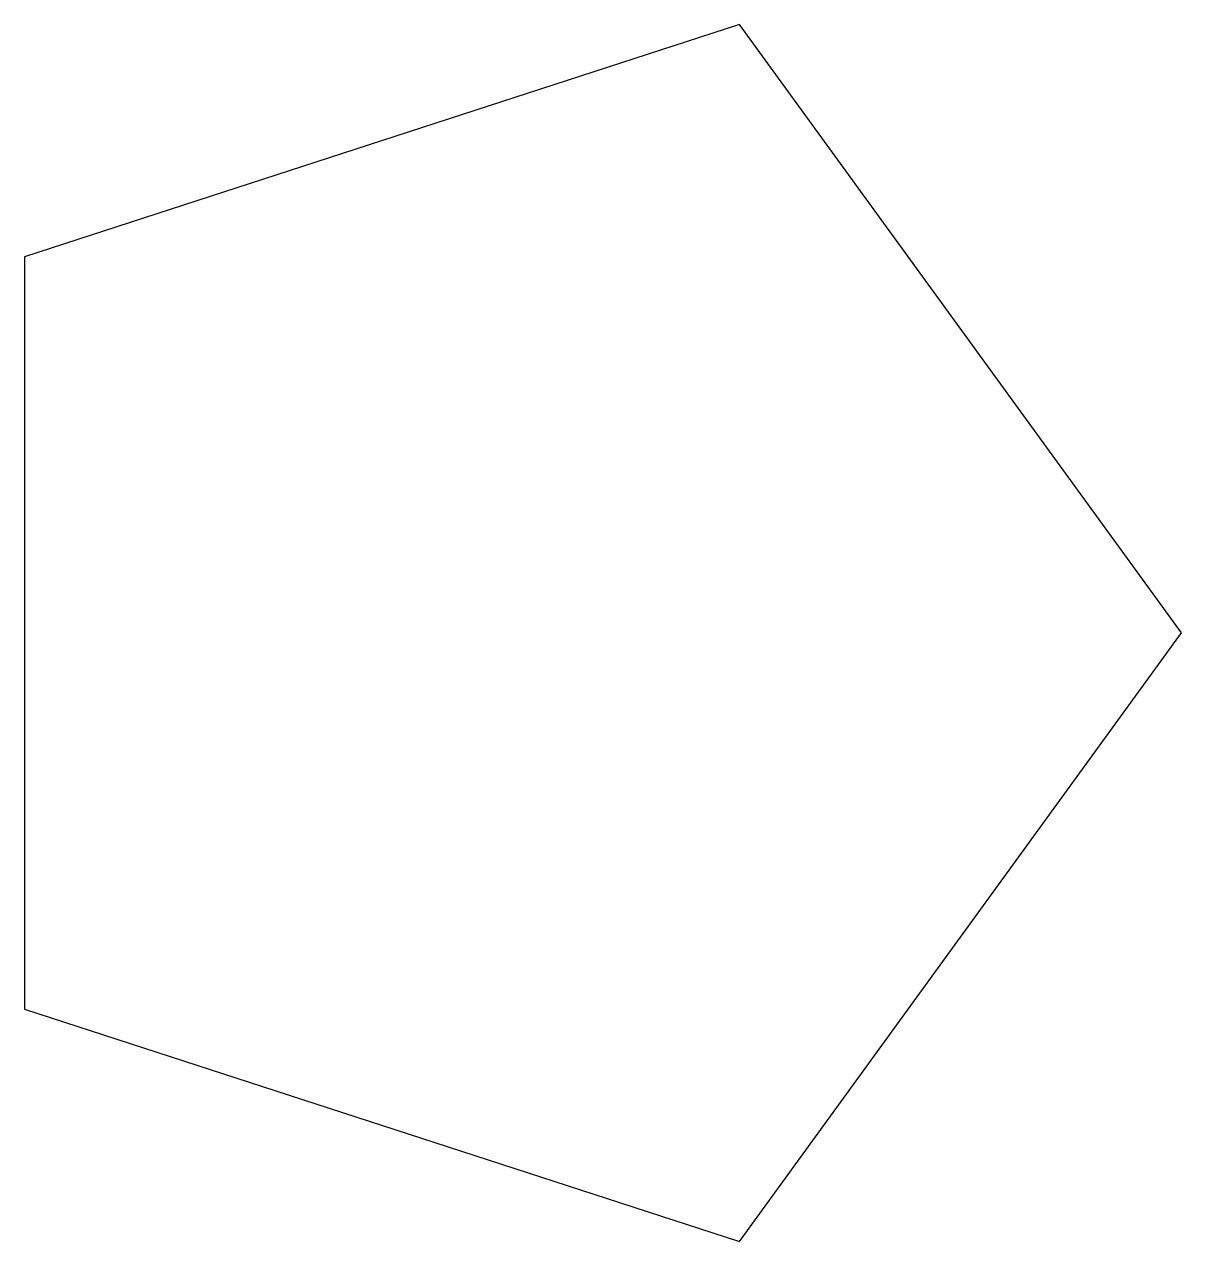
# Model space of a CAD drawing. Header units: metres. Extents: x -4.98 to 1, y -0.95 to 8.05.
# Drawn here: x -4.984 to -3.175, y 6.147 to 8.049 of the extents above.
import ezdxf

# ---------------------------------------------------------------- set-up
doc = ezdxf.new("R2010")
doc.units = ezdxf.units.M

msp = doc.modelspace()

# ---------------------------------------------------------------- linework, layer by layer
for p, q in [((-3.86569, 8.04947), (-4.98373, 7.6862)), ((-3.17471, 7.09842), (-3.86569, 8.04947)), ((-4.98373, 7.6862), (-4.98373, 6.51064)), ((-3.86569, 6.14737), (-3.17471, 7.09842)), ((-4.98373, 6.51064), (-3.86569, 6.14737))]:
    msp.add_line(p, q)

doc.saveas('drawing.dxf')
